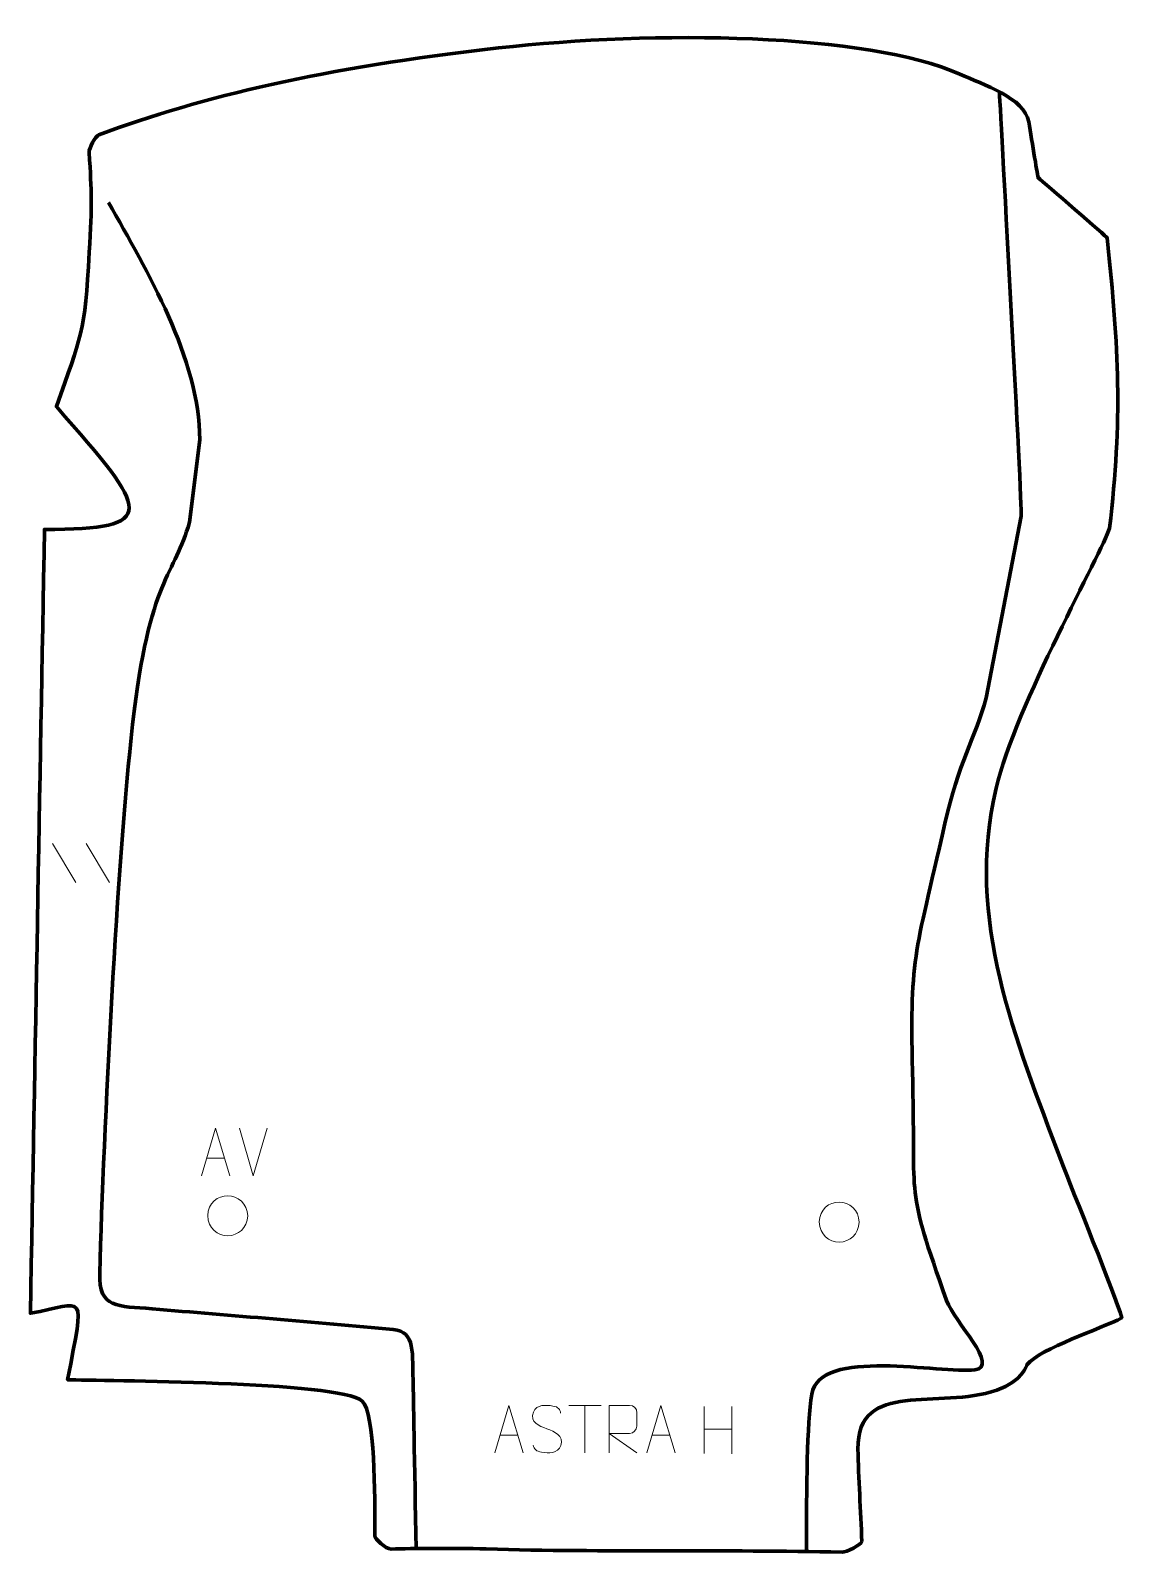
# Model space of a CAD drawing. Header units: millimetres. Extents: x -287 to 288, y -368 to 433.
import ezdxf

# ---------------------------------------------------------------- set-up
doc = ezdxf.new("R2010")
doc.units = ezdxf.units.MM
doc.header["$MEASUREMENT"] = 0
for name, color, linetype in [('layer 1', 7, 'Continuous'), ('layer 2', 7, 'Continuous'), ('layer 3', 7, 'Continuous')]:
    doc.layers.add(name, color=color, linetype=linetype)

msp = doc.modelspace()

# ---------------------------------------------------------------- linework, layer by layer
at = {"layer": 'layer 1', "color": 250, "lineweight": 9}
for points in [[(-275.7388, 4.8468), (-275.7388, 4.8468), (-263.3745, -15.6975), (-263.3745, -15.6975)], [(-258.0089, 4.8468), (-258.0089, 4.8468), (-245.6446, -15.6975), (-245.6446, -15.6975)], [(-169.9934, -170.0363), (-169.9934, -170.0363), (-177.3152, -145.0827), (-177.3152, -145.0827)], [(-162.6715, -145.0827), (-162.6715, -145.0827), (-169.9933, -170.0363), (-169.9933, -170.0363)], [(-194.6303, -160.7796), (-194.6303, -160.7796), (-185.1346, -160.7796), (-185.1346, -160.7796)], [(-3.9043, -290.8888), (-3.9043, -290.8888), (13.0829, -290.8888), (13.0829, -290.8888)], [(4.5895, -315.8188), (4.5895, -315.8188), (4.5895, -290.8653), (4.5895, -290.8653)], [(67.2676, -291.46), (67.2676, -291.46), (67.2676, -316.2375), (67.2676, -316.2375)], [(81.9109, -291.46), (81.9109, -291.46), (81.9109, -316.4135), (81.9109, -316.4135)], [(67.2676, -303.3423), (67.2676, -303.3423), (81.9109, -303.3419), (81.9109, -303.3419)], [(-40.1586, -306.5694), (-40.1586, -306.5694), (-30.6629, -306.5694), (-30.6629, -306.5694)], [(39.8414, -306.5694), (39.8414, -306.5694), (49.3371, -306.5694), (49.3371, -306.5694)]]:
    msp.add_open_spline(points, degree=3, dxfattribs=at)
for points, knots in [([(-197.3529, -170.029), (-197.3529, -170.029), (-189.9819, -145.0755), (-189.9819, -145.0755), (-189.9819, -145.0755), (-189.9819, -145.0755), (-182.412, -170.029), (-182.412, -170.029)], [0, 0, 0, 0, 0.33333333, 0.33333333, 0.33333333, 0.33333333, 1, 1, 1, 1]), ([(-193.9659, -190.9955), (-193.8952, -184.3551), (-188.6212, -180.5091), (-183.4659, -180.6061), (-183.4659, -180.6061), (-178.3106, -180.5091), (-173.0366, -184.5725), (-172.9659, -191.2129), (-172.9659, -191.2129), (-173.3361, -197.5422), (-177.778, -201.5729), (-183.4659, -201.6023), (-183.4659, -201.6023), (-188.6212, -201.6993), (-193.8952, -197.6359), (-193.9659, -190.9955)], [0, 0, 0, 0, 0.2, 0.2, 0.2, 0.2, 0.4, 0.4, 0.4, 0.4, 0.6, 0.6, 0.6, 0.6, 1, 1, 1, 1]), ([(127.9415, -194.3265), (128.0122, -187.6861), (133.2862, -183.8401), (138.4415, -183.9371), (138.4415, -183.9371), (143.5968, -183.8401), (148.8708, -187.9035), (148.9415, -194.5439), (148.9415, -194.5439), (148.5713, -200.8732), (144.1294, -204.9039), (138.4415, -204.9333), (138.4415, -204.9333), (133.2862, -205.0303), (128.0122, -200.9669), (127.9415, -194.3265)], [0, 0, 0, 0, 0.2, 0.2, 0.2, 0.2, 0.4, 0.4, 0.4, 0.4, 0.6, 0.6, 0.6, 0.6, 1, 1, 1, 1]), ([(-42.8812, -315.8188), (-42.8812, -315.8188), (-35.5102, -290.8653), (-35.5102, -290.8653), (-35.5102, -290.8653), (-35.5102, -290.8653), (-27.9403, -315.8188), (-27.9403, -315.8188)], [0, 0, 0, 0, 0.33333333, 0.33333333, 0.33333333, 0.33333333, 1, 1, 1, 1]), ([(-15.4053, -303.1682), (-19.6536, -301.6978), (-24.5617, -299.902), (-22.5566, -294.3817), (-22.5566, -294.3817), (-21.0531, -290.2418), (-15.8395, -290.6303), (-12.2359, -291.2314), (-12.2359, -291.2314), (-9.3753, -291.7086), (-8.5106, -292.9218), (-8.2, -295.0059)], [0, 0, 0, 0, 0.25, 0.25, 0.25, 0.25, 0.5, 0.5, 0.5, 0.5, 1, 1, 1, 1]), ([(17.2573, -315.8188), (17.2573, -315.8188), (17.2573, -290.8653), (17.2573, -290.8653), (17.2573, -290.8653), (20.8521, -290.8653), (24.4476, -290.8653), (28.0428, -290.8653), (28.0428, -290.8653), (30.3681, -290.903), (31.9254, -292.393), (31.9213, -294.7594), (31.9213, -294.7594), (31.9209, -296.7949), (31.9209, -299.8543), (31.9213, -301.8903), (31.9213, -301.8903), (31.9148, -303.7658), (30.1025, -305.7076), (28.093, -305.7267), (28.093, -305.7267), (28.093, -305.7267), (17.2573, -305.7267), (17.2573, -305.7267), (17.2573, -305.7267), (17.2573, -305.7267), (31.912, -315.8188), (31.912, -315.8188)], [0, 0, 0, 0, 0.125, 0.125, 0.125, 0.125, 0.25, 0.25, 0.25, 0.25, 0.375, 0.375, 0.375, 0.375, 0.5, 0.5, 0.5, 0.5, 0.625, 0.625, 0.625, 0.625, 0.75, 0.75, 0.75, 0.75, 1, 1, 1, 1]), ([(37.1188, -315.8188), (37.1188, -315.8188), (44.4898, -290.8653), (44.4898, -290.8653), (44.4898, -290.8653), (44.4898, -290.8653), (52.0597, -315.8188), (52.0597, -315.8188)], [0, 0, 0, 0, 0.33333333, 0.33333333, 0.33333333, 0.33333333, 1, 1, 1, 1]), ([(-15.4053, -303.1683), (-11.3867, -304.815), (-6.3572, -306.7033), (-8.1912, -312.0636), (-8.1912, -312.0636), (-9.651, -316.33), (-14.5618, -316.0733), (-18.2879, -315.5186), (-18.2879, -315.5186), (-21.0379, -315.1088), (-22.2588, -313.8953), (-22.6368, -311.7831)], [0, 0, 0, 0, 0.25, 0.25, 0.25, 0.25, 0.5, 0.5, 0.5, 0.5, 1, 1, 1, 1])]:
    msp.add_open_spline(points, degree=3, knots=knots, dxfattribs=at)
at = {"layer": 'layer 2', "color": 22, "lineweight": 158}
msp.add_open_spline([(150.3641, -362.4254), (149.8602, -346.6591), (148.4959, -328.8612), (148.3217, -313.8765), (148.3217, -313.8765), (147.8914, -276.8587), (190.8334, -293.37), (221.4012, -282.911), (221.4012, -282.911), (234.8367, -278.3139), (237.2738, -269.5128), (237.2763, -269.5098), (237.2763, -269.5098), (244.5296, -260.6355), (275.9524, -250.8597), (287.1931, -244.7752), (287.1931, -244.7752), (283.3475, -231.6547), (261.7577, -179.2897), (255.1225, -161.635), (255.1225, -161.635), (231.1701, -97.9035), (204.6422, -35.3342), (221.0078, 33.9076), (221.0078, 33.9076), (231.1862, 76.9715), (277.0637, 158.5563), (280.7305, 170.6618), (280.7305, 170.6618), (287.6159, 228.6143), (285.6263, 264.8761), (279.5424, 323.4273), (279.5424, 323.4273), (279.4964, 323.8701), (246.4401, 352.3094), (243.1047, 355.2075), (243.1047, 355.2075), (243.1047, 355.2075), (240.0105, 373.7724), (238.2073, 384.5918), (238.2073, 384.5918), (236.1274, 397.0714), (214.2032, 404.2), (201.9681, 409.6435), (201.9681, 409.6435), (153.0162, 431.4226), (40.877, 432.6485), (-40.8841, 423.4337), (-40.8841, 423.4337), (-134.098, 412.9281), (-196.0758, 398.0564), (-251.3231, 377.7544), (-251.3231, 377.7544), (-253.1924, 377.0675), (-256.5828, 370.6378), (-256.4395, 368.4021), (-256.4395, 368.4021), (-255.0361, 346.5119), (-254.899, 342.2111), (-256.343, 315.9066), (-256.343, 315.9066), (-258.7054, 272.8716), (-260.619, 272.0341), (-273.6635, 234.6797), (-273.6635, 234.6797), (-224.3952, 178.6923), (-218.8394, 170.3243), (-279.96, 170.0615), (-279.96, 170.0615), (-282.4197, 32.5671), (-284.8695, -104.9277), (-287.339, -242.4219), (-287.339, -242.4219), (-258.2798, -237.2508), (-258.4327, -229.1333), (-267.7986, -277.405), (-267.7986, -277.405), (-251.1067, -277.979), (-124.1919, -278.1136), (-112.7702, -288.5751), (-112.7702, -288.5751), (-105.7982, -294.961), (-106.0365, -338.1013), (-106.0108, -359.4562), (-106.0108, -359.4562), (-106.0089, -361.0648), (-100.5164, -366.5347), (-97.391, -366.4628), (-97.391, -366.4628), (-86.0396, -366.2017), (-65.361, -365.8789), (-47.3681, -366.4268), (-47.3681, -366.4268), (15.0773, -368.3283), (77.6817, -366.6335), (139.9409, -368.1582), (139.9409, -368.1582), (141.8991, -368.2061), (150.4202, -364.1826), (150.3641, -362.4254)], degree=3, knots=[0, 0, 0, 0, 0.03846154, 0.03846154, 0.03846154, 0.03846154, 0.07692308, 0.07692308, 0.07692308, 0.07692308, 0.11538462, 0.11538462, 0.11538462, 0.11538462, 0.15384615, 0.15384615, 0.15384615, 0.15384615, 0.19230769, 0.19230769, 0.19230769, 0.19230769, 0.23076923, 0.23076923, 0.23076923, 0.23076923, 0.26923077, 0.26923077, 0.26923077, 0.26923077, 0.30769231, 0.30769231, 0.30769231, 0.30769231, 0.34615385, 0.34615385, 0.34615385, 0.34615385, 0.38461538, 0.38461538, 0.38461538, 0.38461538, 0.42307692, 0.42307692, 0.42307692, 0.42307692, 0.46153846, 0.46153846, 0.46153846, 0.46153846, 0.5, 0.5, 0.5, 0.5, 0.53846154, 0.53846154, 0.53846154, 0.53846154, 0.57692308, 0.57692308, 0.57692308, 0.57692308, 0.61538462, 0.61538462, 0.61538462, 0.61538462, 0.65384615, 0.65384615, 0.65384615, 0.65384615, 0.69230769, 0.69230769, 0.69230769, 0.69230769, 0.73076923, 0.73076923, 0.73076923, 0.73076923, 0.76923077, 0.76923077, 0.76923077, 0.76923077, 0.80769231, 0.80769231, 0.80769231, 0.80769231, 0.84615385, 0.84615385, 0.84615385, 0.84615385, 0.88461538, 0.88461538, 0.88461538, 0.88461538, 0.92307692, 0.92307692, 0.92307692, 0.92307692, 1, 1, 1, 1], dxfattribs=at)
at = {"layer": 'layer 3', "color": 177, "lineweight": 158}
for points in [[(222.7873, 400.3578), (223.6021, 384.096), (234.7221, 182.7685), (234.3036, 177.0402), (234.3036, 177.0402), (234.3036, 177.0402), (215.8462, 81.4607), (215.8462, 81.4607), (215.8462, 81.4607), (210.1063, 60.5712), (201.1192, 46.9006), (194.0381, 15.3558), (194.0381, 15.3558), (177.8589, -56.7194), (175.4523, -53.5118), (177.1423, -121.2312), (177.1423, -121.2312), (178.6986, -183.5934), (173.1404, -174.4261), (194.9648, -235.719), (194.9648, -235.719), (198.9665, -246.9577), (223.3289, -270.5657), (209.7624, -272.197), (209.7624, -272.197), (192.1521, -274.3145), (127.8264, -260.2217), (123.9885, -284.9412), (123.9885, -284.9412), (121.5418, -300.6999), (121.0829, -333.5686), (121.2659, -367.46)], [(-246.2264, 342.1544), (-225.8103, 305.8038), (-198.4805, 260.4659), (-198.1428, 217.137), (-198.1428, 217.137), (-198.1428, 217.137), (-203.638, 173.8617), (-203.638, 173.8617), (-203.638, 173.8617), (-211.2008, 146.0599), (-224.8973, 144.7095), (-233.5792, 67.3503), (-233.5792, 67.3503), (-241.7136, -5.1296), (-248.7373, -145.5517), (-250.865, -221.2733), (-250.865, -221.2733), (-251.394, -240.0986), (-241.5913, -238.4856), (-223.1895, -240.0698), (-223.1895, -240.0698), (-181.4113, -243.6665), (-137.6944, -246.9704), (-96.3408, -251.0145), (-96.3408, -251.0145), (-84.505, -252.172), (-86.3652, -262.709), (-85.8247, -280.9087), (-85.8247, -280.9087), (-85.8247, -280.9087), (-85.0877, -322.5465), (-84.3147, -366.2273)]]:
    msp.add_open_spline(points, degree=3, knots=[0, 0, 0, 0, 0.11111111, 0.11111111, 0.11111111, 0.11111111, 0.22222222, 0.22222222, 0.22222222, 0.22222222, 0.33333333, 0.33333333, 0.33333333, 0.33333333, 0.44444444, 0.44444444, 0.44444444, 0.44444444, 0.55555556, 0.55555556, 0.55555556, 0.55555556, 0.66666667, 0.66666667, 0.66666667, 0.66666667, 0.77777778, 0.77777778, 0.77777778, 0.77777778, 1, 1, 1, 1], dxfattribs=at)

doc.saveas('drawing.dxf')
